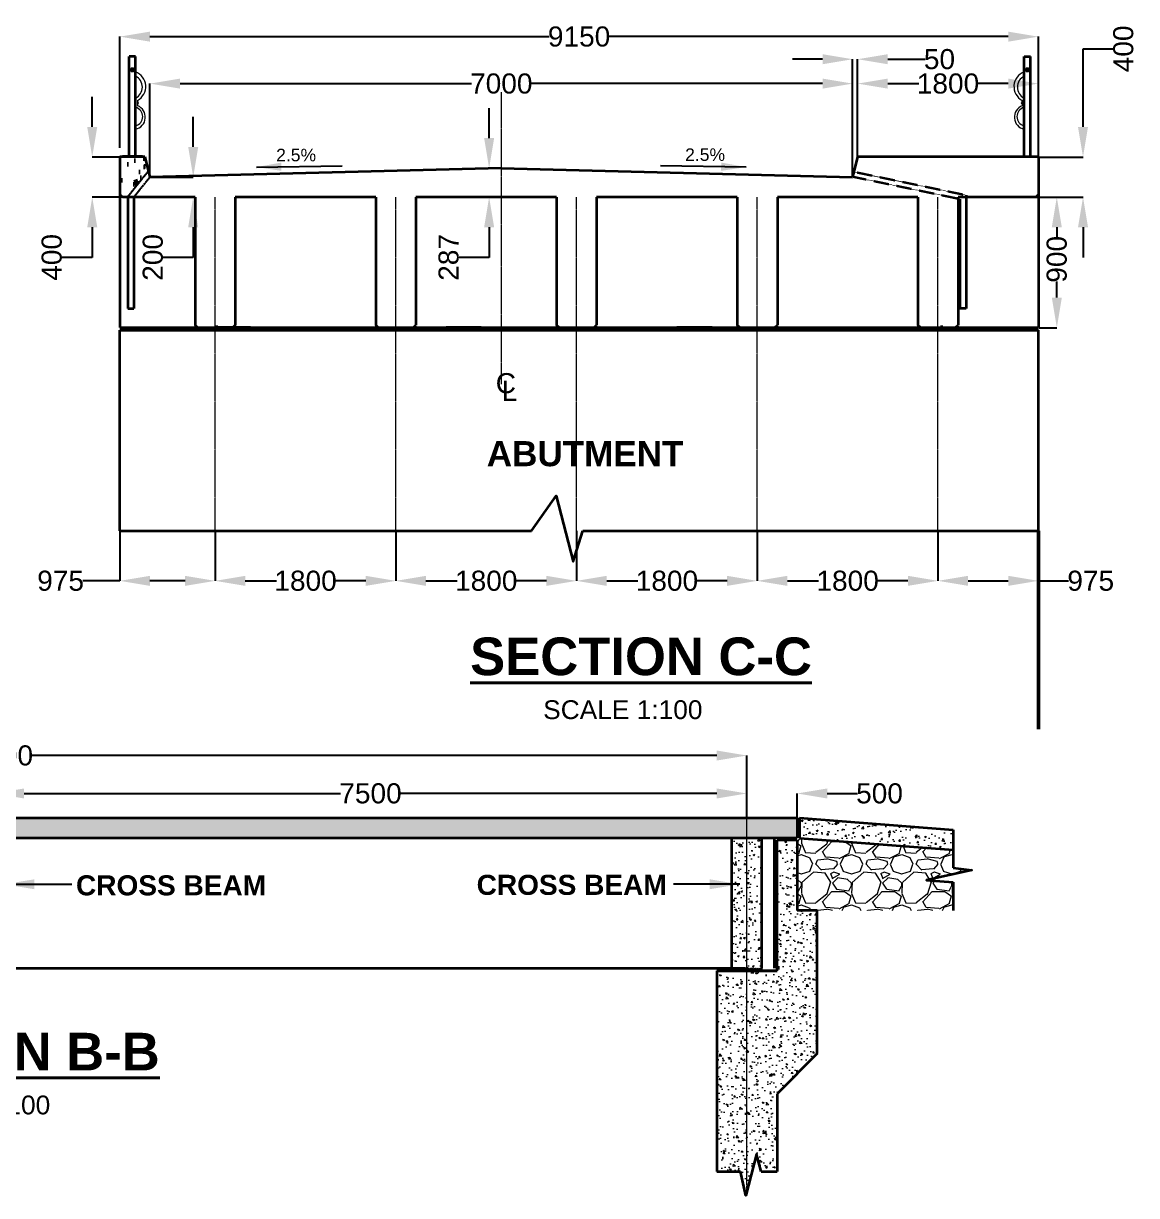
# Model space of a CAD drawing. Header units: millimetres. Extents: x -1307360 to -9241, y 140559 to 432424.
# Drawn here: x -1261156 to -1250068, y 323148 to 334824 of the extents above; entities that cross this region are included whole.
import ezdxf

# ---------------------------------------------------------------- set-up
doc = ezdxf.new("R2010")
doc.units = ezdxf.units.MM
doc.header["$MEASUREMENT"] = 0
doc.linetypes.add('CENTER2', pattern=[1.125, 0.75, -0.125, 0.125, -0.125])
doc.linetypes.add('DASHED2', pattern=[0.375, 0.25, -0.125])
for name, color, linetype, lineweight in [('BORDER', 3, 'Continuous', 60), ('centreline', 4, 'CENTER2', 15), ('dimension', 252, 'Continuous', 20), ('hatch', 9, 'Continuous', 18), ('hidden', 5, 'DASHED2', 30), ('lettering', 120, 'Continuous', 25), ('outline', 3, 'Continuous', 35), ('reinforcement', 6, 'Continuous', 50), ('titles', 2, 'Continuous', 40)]:
    doc.layers.add(name, color=color, linetype=linetype, lineweight=lineweight)
doc.styles.add('ARIAL', font='arial.ttf')
doc.dimstyles.new('Dimstyle_100', dxfattribs={"dimtxt": 250, "dimasz": 250, "dimexe": 66, "dimexo": 50, "dimgap": 50, "dimtad": 1, "dimdec": 0, "dimzin": 0, "dimdsep": 46, "dimtxsty": 'ARIAL', "dimcen": 0.09, "dimclrd": 256, "dimclre": 256, "dimclrt": 1, "dimadec": 0, "dimazin": 0, "dimtfac": 1, "dimtdec": 0, "dimtmove": 2, "dimatfit": 3, "dimfxl": 1, "dimtolj": 1, "dimtzin": 0, "dimarcsym": 0})
doc.dimstyles.get("Standard").update_dxf_attribs({"dimtxt": 0.18, "dimasz": 0.18, "dimexe": 0.18, "dimexo": 0.0625, "dimgap": 0.09, "dimtad": 0, "dimtih": 1, "dimtoh": 1, "dimdec": 4, "dimzin": 0, "dimdsep": 46, "dimtxsty": 'Standard', "dimcen": 0.09, "dimadec": 0, "dimazin": 0, "dimtfac": 1, "dimtdec": 4, "dimtofl": 0, "dimtmove": 0, "dimatfit": 3, "dimfxl": 1, "dimtolj": 1, "dimtzin": 0, "dimarcsym": 0})
pattern_1 = [(50, (-941410.2, 3446.9), (179.315046, -15.688034), [18.75, -206.25]), (355, (-941410.2, 3446.9), (-34.68783, 188.04803), [15, -165]), (100.4514, (-941395.25, 3445.59), (144.627345, 172.359886), [15.93505, -175.28553]), (46.1842, (-941410.2, 3496.9), (266.81026, -41.37975), [28.125, -309.375]), (96.6356, (-941387.96, 3493.45), (233.66568, 243.52947), [23.90257, -262.92825]), (351.1842, (-941410.2, 3496.9), (233.66549, 243.52965), [22.5, -247.5]), (21, (-941385.2, 3484.4), (149.226763, -100.654723), [18.75, -206.25]), (326, (-941385.2, 3484.4), (60.82883, 181.28751), [15, -165]), (71.4514, (-941372.76, 3476.01), (210.05566, 80.632624), [15.93505, -175.28553]), (37.5, (-941410.196, 3446.897), (3.039964, 83.2234635), [0, -163, 0, -167.5, 0, -165.625]), (7.5, (-941410.2, 3446.9), (65.767384, 98.602928), [0, -95.5, 0, -159.25, 0, -63.125]), (327.5, (-941465.946, 3446.9), (133.455609, -5.638718), [0, -62.5, 0, -195, 0, -258.75]), (317.5, (-941490.95, 3446.9), (145.796542, 25.026246), [0, -81.25, 0, -129.5, 0, -183.75])]

# ---------------------------------------------------------------- blocks, each defined once
blk = doc.blocks.new('*D156')
at = {"layer": 'Defpoints', "color": 0, "transparency": 16777216}
for p in [(-1253949, 327153), (-1261449, 326911), (-1253949, 326911)]:
    blk.add_point(p, dxfattribs=at)
at = {"layer": 'dimension', "color": 0, "lineweight": -2, "transparency": 16777216}
for p, q in [((-1261449, 326911), (-1261449, 327153)), ((-1261149, 327153), (-1257997, 327153)), ((-1254249, 327153), (-1257402, 327153)), ((-1253949, 326911), (-1253949, 327153))]:
    blk.add_line(p, q, dxfattribs=at)
at = {"layer": 'dimension', "color": 0, "transparency": 16777216}
for points in [[(-1261149, 327203), (-1261149, 327103), (-1261449, 327153)], [(-1254249, 327203), (-1254249, 327103), (-1253949, 327153)]]:
    blk.add_solid(points, dxfattribs=at)
at = {"layer": 'dimension', "color": 1, "transparency": 16777216, "insert": (-1257699, 327153), "char_height": 200, "attachment_point": 5, "style": 'ARIAL'}
blk.add_mtext('\\A1;7500', dxfattribs=at)
blk = doc.blocks.new('*D157')
at = {"layer": 'Defpoints', "color": 0, "transparency": 16777216}
for p in [(-1253449, 327153), (-1253949, 326911), (-1253449, 326911)]:
    blk.add_point(p, dxfattribs=at)
at = {"layer": 'dimension', "color": 0, "lineweight": -2, "transparency": 16777216}
for p, q in [((-1254249, 327153), (-1254549, 327153)), ((-1253949, 326911), (-1253949, 327153)), ((-1253449, 326911), (-1253449, 327153)), ((-1253149, 327153), (-1252849, 327153))]:
    blk.add_line(p, q, dxfattribs=at)
at = {"layer": 'dimension', "color": 0, "transparency": 16777216}
for points in [[(-1254249, 327203), (-1254249, 327103), (-1253949, 327153)], [(-1253149, 327203), (-1253149, 327103), (-1253449, 327153)]]:
    blk.add_solid(points, dxfattribs=at)
at = {"layer": 'dimension', "color": 1, "transparency": 16777216, "insert": (-1252628, 327153), "char_height": 200, "attachment_point": 5, "style": 'ARIAL'}
blk.add_mtext('\\A1;500', dxfattribs=at)
blk = doc.blocks.new('*D101')
at = {"layer": 'Defpoints', "color": 0, "transparency": 16777216}
for p in [(-1253949, 327531), (-1268949, 327153), (-1253949, 327153)]:
    blk.add_point(p, dxfattribs=at)
at = {"layer": 'dimension', "color": 0, "lineweight": -2, "transparency": 16777216}
for p, q in [((-1268949, 327153), (-1268949, 327531)), ((-1268649, 327531), (-1261816, 327531)), ((-1254249, 327531), (-1261082, 327531)), ((-1253949, 327153), (-1253949, 327531))]:
    blk.add_line(p, q, dxfattribs=at)
at = {"layer": 'dimension', "color": 0, "transparency": 16777216}
for points in [[(-1268649, 327581), (-1268649, 327481), (-1268949, 327531)], [(-1254249, 327581), (-1254249, 327481), (-1253949, 327531)]]:
    blk.add_solid(points, dxfattribs=at)
at = {"layer": 'dimension', "color": 1, "transparency": 16777216, "insert": (-1261449, 327531), "char_height": 200, "attachment_point": 5, "style": 'ARIAL'}
blk.add_mtext('\\A1;15000', dxfattribs=at)
blk = doc.blocks.new('*D187')
at = {"layer": 'Defpoints', "color": 0, "transparency": 16777216}
for p in [(-1260196, 334692), (-1260196, 333583), (-1251046, 333583)]:
    blk.add_point(p, dxfattribs=at)
at = {"layer": 'dimension', "color": 0, "lineweight": -2, "transparency": 16777216}
for p, q in [((-1260196, 333583), (-1260196, 334692)), ((-1259896, 334692), (-1255919, 334692)), ((-1251346, 334692), (-1255322, 334692)), ((-1251046, 333583), (-1251046, 334692))]:
    blk.add_line(p, q, dxfattribs=at)
at = {"layer": 'dimension', "color": 0, "transparency": 16777216}
for points in [[(-1259896, 334742), (-1259896, 334642), (-1260196, 334692)], [(-1251346, 334742), (-1251346, 334642), (-1251046, 334692)]]:
    blk.add_solid(points, dxfattribs=at)
at = {"layer": 'dimension', "color": 1, "transparency": 16777216, "insert": (-1255621, 334692), "char_height": 200, "attachment_point": 5, "style": 'ARIAL'}
blk.add_mtext('\\A1;9150', dxfattribs=at)
blk = doc.blocks.new('*D188')
at = {"layer": 'Defpoints', "color": 0, "transparency": 16777216}
for p in [(-1260196, 329768), (-1259246, 329768), (-1259246, 329271)]:
    blk.add_point(p, dxfattribs=at)
at = {"layer": 'dimension', "color": 0, "lineweight": -2, "transparency": 16777216}
for p, q in [((-1260196, 329768), (-1260196, 329270)), ((-1259246, 329768), (-1259246, 329270)), ((-1260196, 329271), (-1260564, 329271)), ((-1259546, 329271), (-1259896, 329271))]:
    blk.add_line(p, q, dxfattribs=at)
at = {"layer": 'dimension', "color": 0, "transparency": 16777216}
for points in [[(-1259896, 329321), (-1259896, 329221), (-1260196, 329271)], [(-1259546, 329321), (-1259546, 329221), (-1259246, 329271)]]:
    blk.add_solid(points, dxfattribs=at)
at = {"layer": 'dimension', "color": 1, "transparency": 16777216, "insert": (-1260786, 329271), "char_height": 200, "attachment_point": 5, "style": 'ARIAL'}
blk.add_mtext('\\A1;975', dxfattribs=at)
blk = doc.blocks.new('*D189')
at = {"layer": 'Defpoints', "color": 0, "transparency": 16777216}
for p in [(-1259246, 329768), (-1257446, 329768), (-1257446, 329271)]:
    blk.add_point(p, dxfattribs=at)
at = {"layer": 'dimension', "color": 0, "lineweight": -2, "transparency": 16777216}
for p, q in [((-1259246, 329768), (-1259246, 329271)), ((-1257446, 329768), (-1257446, 329271)), ((-1258946, 329271), (-1258635, 329271)), ((-1257746, 329271), (-1258057, 329271))]:
    blk.add_line(p, q, dxfattribs=at)
at = {"layer": 'dimension', "color": 0, "transparency": 16777216}
for points in [[(-1258946, 329321), (-1258946, 329221), (-1259246, 329271)], [(-1257746, 329321), (-1257746, 329221), (-1257446, 329271)]]:
    blk.add_solid(points, dxfattribs=at)
at = {"layer": 'dimension', "color": 1, "transparency": 16777216, "insert": (-1258346, 329271), "char_height": 200, "attachment_point": 5, "style": 'ARIAL'}
blk.add_mtext('\\A1;1800', dxfattribs=at)
blk = doc.blocks.new('*D190')
at = {"layer": 'Defpoints', "color": 0, "transparency": 16777216}
for p in [(-1257446, 329768), (-1255646, 329768), (-1255646, 329271)]:
    blk.add_point(p, dxfattribs=at)
at = {"layer": 'dimension', "color": 0, "lineweight": -2, "transparency": 16777216}
for p, q in [((-1257446, 329768), (-1257446, 329271)), ((-1255646, 329768), (-1255646, 329271)), ((-1257146, 329271), (-1256835, 329271)), ((-1255946, 329271), (-1256257, 329271))]:
    blk.add_line(p, q, dxfattribs=at)
at = {"layer": 'dimension', "color": 0, "transparency": 16777216}
for points in [[(-1257146, 329321), (-1257146, 329221), (-1257446, 329271)], [(-1255946, 329321), (-1255946, 329221), (-1255646, 329271)]]:
    blk.add_solid(points, dxfattribs=at)
at = {"layer": 'dimension', "color": 1, "transparency": 16777216, "insert": (-1256546, 329271), "char_height": 200, "attachment_point": 5, "style": 'ARIAL'}
blk.add_mtext('\\A1;1800', dxfattribs=at)
blk = doc.blocks.new('*D191')
at = {"layer": 'Defpoints', "color": 0, "transparency": 16777216}
for p in [(-1255646, 329768), (-1253846, 329768), (-1253846, 329271)]:
    blk.add_point(p, dxfattribs=at)
at = {"layer": 'dimension', "color": 0, "lineweight": -2, "transparency": 16777216}
for p, q in [((-1255646, 329768), (-1255646, 329271)), ((-1253846, 329768), (-1253846, 329271)), ((-1255346, 329271), (-1255035, 329271)), ((-1254146, 329271), (-1254457, 329271))]:
    blk.add_line(p, q, dxfattribs=at)
at = {"layer": 'dimension', "color": 0, "transparency": 16777216}
for points in [[(-1255346, 329321), (-1255346, 329221), (-1255646, 329271)], [(-1254146, 329321), (-1254146, 329221), (-1253846, 329271)]]:
    blk.add_solid(points, dxfattribs=at)
at = {"layer": 'dimension', "color": 1, "transparency": 16777216, "insert": (-1254746, 329271), "char_height": 200, "attachment_point": 5, "style": 'ARIAL'}
blk.add_mtext('\\A1;1800', dxfattribs=at)
blk = doc.blocks.new('*D192')
at = {"layer": 'Defpoints', "color": 0, "transparency": 16777216}
for p in [(-1252046, 329768), (-1251046, 329768), (-1251046, 329271)]:
    blk.add_point(p, dxfattribs=at)
at = {"layer": 'dimension', "color": 0, "lineweight": -2, "transparency": 16777216}
for p, q in [((-1252046, 329768), (-1252046, 329271)), ((-1251046, 329768), (-1251046, 329271)), ((-1251746, 329271), (-1251346, 329271)), ((-1251046, 329271), (-1250746, 329271))]:
    blk.add_line(p, q, dxfattribs=at)
at = {"layer": 'dimension', "color": 0, "transparency": 16777216}
for points in [[(-1251746, 329321), (-1251746, 329221), (-1252046, 329271)], [(-1251346, 329321), (-1251346, 329221), (-1251046, 329271)]]:
    blk.add_solid(points, dxfattribs=at)
at = {"layer": 'dimension', "color": 1, "transparency": 16777216, "insert": (-1250524, 329271), "char_height": 200, "attachment_point": 5, "style": 'ARIAL'}
blk.add_mtext('\\A1;975', dxfattribs=at)
blk = doc.blocks.new('*D195')
at = {"layer": 'Defpoints', "color": 0, "transparency": 16777216}
for p in [(-1251046, 333493), (-1251071, 333093), (-1250601, 333093)]:
    blk.add_point(p, dxfattribs=at)
at = {"layer": 'dimension', "color": 0, "lineweight": -2, "transparency": 16777216}
for p, q in [((-1250601, 333793), (-1250601, 334570)), ((-1250601, 334570), (-1250301, 334570)), ((-1251046, 333493), (-1250601, 333493)), ((-1251071, 333093), (-1250601, 333093)), ((-1250601, 332793), (-1250601, 332493))]:
    blk.add_line(p, q, dxfattribs=at)
at = {"layer": 'dimension', "color": 0, "transparency": 16777216}
for points in [[(-1250651, 333793), (-1250551, 333793), (-1250601, 333493)], [(-1250651, 332793), (-1250551, 332793), (-1250601, 333093)]]:
    blk.add_solid(points, dxfattribs=at)
at = {"layer": 'dimension', "color": 0, "transparency": 16777216, "insert": (-1250199, 334570), "char_height": 200, "attachment_point": 5, "rotation": 90, "style": 'ARIAL'}
blk.add_mtext('\\A1;400', dxfattribs=at)
blk = doc.blocks.new('*D196')
at = {"layer": 'Defpoints', "color": 0, "transparency": 16777216}
for p in [(-1251071, 333093), (-1251039, 331793), (-1250862, 331793)]:
    blk.add_point(p, dxfattribs=at)
at = {"layer": 'dimension', "color": 0, "lineweight": -2, "transparency": 16777216}
for p, q in [((-1251071, 333093), (-1250862, 333093)), ((-1250862, 332793), (-1250862, 332695)), ((-1250862, 332093), (-1250862, 332253)), ((-1251039, 331793), (-1250862, 331793))]:
    blk.add_line(p, q, dxfattribs=at)
at = {"layer": 'dimension', "color": 0, "transparency": 16777216}
for points in [[(-1250912, 332793), (-1250812, 332793), (-1250862, 333093)], [(-1250912, 332093), (-1250812, 332093), (-1250862, 331793)]]:
    blk.add_solid(points, dxfattribs=at)
at = {"layer": 'dimension', "color": 0, "transparency": 16777216, "insert": (-1250862, 332474), "char_height": 200, "attachment_point": 5, "rotation": 90, "style": 'ARIAL'}
blk.add_mtext('\\A1;900', dxfattribs=at)
blk = doc.blocks.new('*D197')
at = {"layer": 'Defpoints', "color": 0, "transparency": 16777216}
for p in [(-1260196, 333493), (-1260471, 333093), (-1260167, 333093)]:
    blk.add_point(p, dxfattribs=at)
at = {"layer": 'dimension', "color": 0, "lineweight": -2, "transparency": 16777216}
for p, q in [((-1260471, 333793), (-1260471, 334093)), ((-1260196, 333493), (-1260472, 333493)), ((-1260167, 333093), (-1260472, 333093)), ((-1260471, 332793), (-1260471, 332493)), ((-1260471, 332493), (-1260771, 332493))]:
    blk.add_line(p, q, dxfattribs=at)
at = {"layer": 'dimension', "color": 0, "transparency": 16777216}
for points in [[(-1260521, 333793), (-1260421, 333793), (-1260471, 333493)], [(-1260521, 332793), (-1260421, 332793), (-1260471, 333093)]]:
    blk.add_solid(points, dxfattribs=at)
at = {"layer": 'dimension', "color": 0, "transparency": 16777216, "insert": (-1260874, 332493), "char_height": 200, "attachment_point": 5, "rotation": 90, "style": 'ARIAL'}
blk.add_mtext('\\A1;400', dxfattribs=at)
blk = doc.blocks.new('*D193')
at = {"layer": 'Defpoints', "color": 0, "transparency": 16777216}
for p in [(-1252896, 334224), (-1259896, 333293), (-1252896, 333293)]:
    blk.add_point(p, dxfattribs=at)
at = {"layer": 'dimension', "color": 0, "lineweight": -2, "transparency": 16777216}
for p, q in [((-1259896, 333294), (-1259896, 334224)), ((-1259596, 334224), (-1256694, 334224)), ((-1253196, 334224), (-1256098, 334224)), ((-1252896, 333294), (-1252896, 334224))]:
    blk.add_line(p, q, dxfattribs=at)
at = {"layer": 'dimension', "color": 0, "transparency": 16777216}
for points in [[(-1259596, 334274), (-1259596, 334174), (-1259896, 334224)], [(-1253196, 334274), (-1253196, 334174), (-1252896, 334224)]]:
    blk.add_solid(points, dxfattribs=at)
at = {"layer": 'dimension', "color": 1, "transparency": 16777216, "insert": (-1256396, 334224), "char_height": 200, "attachment_point": 5, "style": 'ARIAL'}
blk.add_mtext('\\A1;7000', dxfattribs=at)
blk = doc.blocks.new('*D198')
at = {"layer": 'Defpoints', "color": 0, "transparency": 16777216}
for p in [(-1252846, 334467), (-1252846, 333493), (-1252896, 333293)]:
    blk.add_point(p, dxfattribs=at)
at = {"layer": 'dimension', "color": 0, "lineweight": -2, "transparency": 16777216}
for p, q in [((-1253196, 334467), (-1253496, 334467)), ((-1252896, 333294), (-1252896, 334467)), ((-1252846, 333494), (-1252846, 334467)), ((-1252546, 334467), (-1252174, 334467))]:
    blk.add_line(p, q, dxfattribs=at)
at = {"layer": 'dimension', "color": 0, "transparency": 16777216}
for points in [[(-1253196, 334517), (-1253196, 334417), (-1252896, 334467)], [(-1252546, 334517), (-1252546, 334417), (-1252846, 334467)]]:
    blk.add_solid(points, dxfattribs=at)
at = {"layer": 'dimension', "color": 1, "transparency": 16777216, "insert": (-1252031, 334467), "char_height": 200, "attachment_point": 5, "style": 'ARIAL'}
blk.add_mtext('\\A1;50', dxfattribs=at)
blk = doc.blocks.new('*D199')
at = {"layer": 'Defpoints', "color": 0, "transparency": 16777216}
for p in [(-1251046, 334224), (-1252846, 333493), (-1251046, 333493)]:
    blk.add_point(p, dxfattribs=at)
at = {"layer": 'dimension', "color": 0, "lineweight": -2, "transparency": 16777216}
for p, q in [((-1252846, 333494), (-1252846, 334224)), ((-1252546, 334224), (-1252235, 334224)), ((-1251346, 334224), (-1251657, 334224)), ((-1251046, 333494), (-1251046, 334224))]:
    blk.add_line(p, q, dxfattribs=at)
at = {"layer": 'dimension', "color": 0, "transparency": 16777216}
for points in [[(-1252546, 334274), (-1252546, 334174), (-1252846, 334224)], [(-1251346, 334274), (-1251346, 334174), (-1251046, 334224)]]:
    blk.add_solid(points, dxfattribs=at)
at = {"layer": 'dimension', "color": 1, "transparency": 16777216, "insert": (-1251946, 334224), "char_height": 200, "attachment_point": 5, "style": 'ARIAL'}
blk.add_mtext('\\A1;1800', dxfattribs=at)
blk = doc.blocks.new('*D200')
at = {"layer": 'Defpoints', "color": 0, "transparency": 16777216}
for p in [(-1259896, 333293), (-1259896, 333093), (-1259465, 333093)]:
    blk.add_point(p, dxfattribs=at)
at = {"layer": 'dimension', "color": 0, "lineweight": -2, "transparency": 16777216}
for p, q in [((-1259465, 333593), (-1259465, 333893)), ((-1259896, 333293), (-1259465, 333293)), ((-1259896, 333093), (-1259465, 333093)), ((-1259465, 332793), (-1259465, 332493)), ((-1259465, 332493), (-1259765, 332493))]:
    blk.add_line(p, q, dxfattribs=at)
at = {"layer": 'dimension', "color": 0, "transparency": 16777216}
for points in [[(-1259515, 333593), (-1259415, 333593), (-1259465, 333293)], [(-1259515, 332793), (-1259415, 332793), (-1259465, 333093)]]:
    blk.add_solid(points, dxfattribs=at)
at = {"layer": 'dimension', "color": 0, "transparency": 16777216, "insert": (-1259867, 332493), "char_height": 200, "attachment_point": 5, "rotation": 90, "style": 'ARIAL'}
blk.add_mtext('\\A1;200', dxfattribs=at)
blk = doc.blocks.new('*D194')
at = {"layer": 'Defpoints', "color": 0, "transparency": 16777216}
for p in [(-1256395, 333381), (-1256517, 333093), (-1256346, 333093)]:
    blk.add_point(p, dxfattribs=at)
at = {"layer": 'dimension', "color": 0, "lineweight": -2, "transparency": 16777216}
for p, q in [((-1256517, 333681), (-1256517, 333981)), ((-1256396, 333381), (-1256518, 333381)), ((-1256346, 333093), (-1256518, 333093)), ((-1256517, 332793), (-1256517, 332493)), ((-1256517, 332493), (-1256817, 332493))]:
    blk.add_line(p, q, dxfattribs=at)
at = {"layer": 'dimension', "color": 0, "transparency": 16777216}
for points in [[(-1256567, 333681), (-1256467, 333681), (-1256517, 333381)], [(-1256567, 332793), (-1256467, 332793), (-1256517, 333093)]]:
    blk.add_solid(points, dxfattribs=at)
at = {"layer": 'dimension', "color": 0, "transparency": 16777216, "insert": (-1256920, 332493), "char_height": 200, "attachment_point": 5, "rotation": 90, "style": 'ARIAL'}
blk.add_mtext('\\A1;287', dxfattribs=at)
blk = doc.blocks.new('*D201')
at = {"layer": 'Defpoints', "color": 0, "transparency": 16777216}
for p in [(-1253846, 329768), (-1252046, 329768), (-1253846, 329271)]:
    blk.add_point(p, dxfattribs=at)
at = {"layer": 'dimension', "color": 0, "lineweight": -2, "transparency": 16777216}
for p, q in [((-1253846, 329768), (-1253846, 329271)), ((-1252046, 329768), (-1252046, 329271)), ((-1253546, 329271), (-1253235, 329271)), ((-1252346, 329271), (-1252657, 329271))]:
    blk.add_line(p, q, dxfattribs=at)
at = {"layer": 'dimension', "color": 0, "transparency": 16777216}
for points in [[(-1253546, 329321), (-1253546, 329221), (-1253846, 329271)], [(-1252346, 329321), (-1252346, 329221), (-1252046, 329271)]]:
    blk.add_solid(points, dxfattribs=at)
at = {"layer": 'dimension', "color": 1, "transparency": 16777216, "insert": (-1252946, 329271), "char_height": 200, "attachment_point": 5, "style": 'ARIAL'}
blk.add_mtext('\\A1;1800', dxfattribs=at)

msp = doc.modelspace()

# ---------------------------------------------------------------- hatches: boundary and pattern name
at = {"layer": 'BORDER'}
h = msp.add_hatch(dxfattribs=at)
h.set_pattern_fill('AR-CONC', color=4, scale=100, style=0)
h.set_pattern_definition([(50, (-912894.47, 3374.8), (717.2602, -62.7521), [75, -825]), (355, (-912894.5, 3374.8), (-138.7513, 752.1921), [60, -660]), (100.4514, (-912834.7, 3369.6), (578.5094, 689.4395), [63.7402, -701.1421]), (46.1842, (-912894.5, 3574.8), (1067.241, -165.519), [112.5, -1237.5]), (96.6356, (-912805.5, 3561), (934.6627, 974.1179), [95.6103, -1051.713]), (351.1842, (-912894.5, 3574.8), (934.662, 974.1186), [90, -990]), (21, (-912794.47, 3524.8), (596.90705, -402.6189), [75, -825]), (326, (-912794.5, 3524.8), (243.3153, 725.15), [60, -660]), (71.4514, (-912744.7, 3491.25), (840.2226, 322.5305), [63.7402, -701.1421]), (37.5, (-912894.47, 3374.8), (12.15986, 332.89385), [0, -652, 0, -670, 0, -662.5]), (7.5, (-912894.47, 3374.8), (263.06954, 394.4117), [0, -382, 0, -637, 0, -252.5]), (327.5, (-913117.47, 3374.8), (533.82244, -22.55487), [0, -250, 0, -780, 0, -1035]), (317.5, (-913217.47, 3374.8), (583.18617, 100.105), [0, -325, 0, -518, 0, -735])])
h.paths.add_polyline_path([(-1259911.1, 333354.2), (-1259945.9, 333493.5), (-1260195.9, 333493.5), (-1260195.9, 333118.5), (-1260170.9, 333093.5), (-1260120.7, 333093.5)])
h.paths.add_polyline_path([(-1259659.7, 332213), (-1259659.7, 332779.1), (-1260071.9, 332779.1), (-1260071.9, 332213)], flags=9)
h = msp.add_hatch(dxfattribs=at)
h.set_pattern_fill('AR-CONC', color=4, scale=50, style=0)
h.set_pattern_definition([(50, (-912894.47, 3374.8), (358.6301, -31.37607), [37.5, -412.5]), (355, (-912894.47, 3374.8), (-69.37567, 376.09607), [30, -330]), (100.4514, (-912864.58, 3372.2), (289.2547, 344.71977), [31.8701, -350.57106]), (46.1842, (-912894.47, 3474.8), (533.62052, -82.7595), [56.25, -618.75]), (96.6356, (-912850, 3467.9), (467.33135, 487.05894), [47.80514, -525.8565]), (351.1842, (-912894.47, 3474.8), (467.331, 487.0593), [45, -495]), (21, (-912844.47, 3449.8), (298.45353, -201.30945), [37.5, -412.5]), (326, (-912844.47, 3449.8), (121.65767, 362.57502), [30, -330]), (71.4514, (-912819.6, 3433.03), (420.11131, 161.26525), [31.8701, -350.57106]), (37.5, (-912894.47, 3374.8), (6.079928, 166.446927), [0, -326, 0, -335, 0, -331.25]), (7.5, (-912894.47, 3374.8), (131.53477, 197.205856), [0, -191, 0, -318.5, 0, -126.25]), (327.5, (-913005.97, 3374.8), (266.911218, -11.277436), [0, -125, 0, -390, 0, -517.5]), (317.5, (-913055.97, 3374.8), (291.59308, 50.05249), [0, -162.5, 0, -259, 0, -367.5])])
h.paths.add_polyline_path([(-1260195.9, 333118.5), (-1260170.9, 333093.5), (-1260120.7, 333093.5), (-1259911.1, 333354.2), (-1259945.9, 333493.5), (-1260195.9, 333493.5)])
h.paths.add_polyline_path([(-1259659.7, 332213), (-1259659.7, 332779.1), (-1260071.9, 332779.1), (-1260071.9, 332213)], flags=9)
at = {"layer": 'dimension'}
for points in [[(-1260090.9, 334361.4, 1), (-1260050.9, 334361.4, 1)], [(-1251175.7, 334361.3, 1), (-1251135.7, 334361.3, 1)]]:
    msp.add_hatch(color=256, dxfattribs=at).paths.add_polyline_path(points)
at = {"layer": 'dimension', "ltscale": 100}
for points in [[(-1260019.2, 334044.5), (-1260019.2, 334020.2, 0.8010491)], [(-1251207.4, 334044.5), (-1251207.4, 334020.2, -0.8010491)]]:
    msp.add_hatch(color=256, dxfattribs=at).paths.add_polyline_path(points)
at = {"layer": 'hatch'}
h = msp.add_hatch(dxfattribs=at)
h.set_pattern_fill('AR-CONC', color=256, scale=25, style=0)
h.set_pattern_definition([(50, (-931410.2, 3446.83), (179.315046, -15.688034), [18.75, -206.25]), (355, (-931410.2, 3446.83), (-34.68783, 188.04803), [15, -165]), (100.4514, (-931395.25, 3445.53), (144.627345, 172.359886), [15.93505, -175.28553]), (46.1842, (-931410.2, 3496.83), (266.81026, -41.37975), [28.125, -309.375]), (96.6356, (-931387.96, 3493.39), (233.66568, 243.52947), [23.90257, -262.92825]), (351.1842, (-931410.2, 3496.83), (233.66549, 243.52965), [22.5, -247.5]), (21, (-931385.2, 3484.33), (149.226763, -100.654723), [18.75, -206.25]), (326, (-931385.2, 3484.33), (60.82883, 181.28751), [15, -165]), (71.4514, (-931372.76, 3475.95), (210.05566, 80.632624), [15.93505, -175.28553]), (37.5, (-931410.196, 3446.834), (3.039964, 83.2234635), [0, -163, 0, -167.5, 0, -165.625]), (7.5, (-931410.2, 3446.83), (65.767384, 98.602928), [0, -95.5, 0, -159.25, 0, -63.125]), (327.5, (-931465.946, 3446.834), (133.455609, -5.638718), [0, -62.5, 0, -195, 0, -258.75]), (317.5, (-931490.95, 3446.83), (145.796542, 25.026246), [0, -81.25, 0, -129.5, 0, -183.75])])
h.paths.add_polyline_path([(-1253449, 326911.3), (-1269448.6, 326911.3), (-1269448.6, 326711.3), (-1253449, 326711.3)])
h = msp.add_hatch(dxfattribs=at)
h.set_pattern_fill('AR-CONC', color=256, scale=25, style=0)
h.set_pattern_definition(pattern_1)
h.paths.add_polyline_path([(-1251895.1, 326590), (-1251895.1, 326790.6), (-1253424.2, 326909.4), (-1253424.2, 326708.8)])
h = msp.add_hatch(dxfattribs=at)
h.set_pattern_fill('AR-CONC', color=256, scale=25, style=0)
h.set_pattern_definition(pattern_1)
h.paths.add_polyline_path([(-1253949.2, 325411.4), (-1253799.2, 325411.4), (-1253799.2, 326711.4), (-1253949.2, 326711.4)])
h.paths.add_polyline_path([(-1253949.2, 326711.4), (-1254099.2, 326711.4), (-1254099.2, 325411.4), (-1253949.2, 325411.4)])
h = msp.add_hatch(dxfattribs=at)
h.set_pattern_fill('GRAVEL', color=256, scale=500, style=0)
h.set_pattern_definition([(228.0128, (-941050.196, 3946.897), (-3999.999116, -4500.0006708), [67.268, -6659.544]), (184.9697, (-941095.196, 3896.897), (6000.0005258, 499.9956535), [115.434, -11427.9625]), (132.5104, (-941210.196, 3886.897), (4999.9953592, -5500.004337), [81.394, -8058.016]), (267.2737, (-941405.196, 3761.897), (499.9980089, 10000.0001475), [105.119, -10406.779]), (292.8337, (-941410.196, 3656.897), (-2500.0049527, 5999.9982059), [103.0775, -10204.6865]), (357.2737, (-941370.196, 3561.897), (-10000.0001475, 499.9980089), [105.119, -10406.779]), (37.6942, (-941265.196, 3556.897), (-6500.0036728, -4999.9952026), [139.0145, -13762.4245]), (72.2553, (-941155.196, 3641.897), (3500.00538135, 10999.9981156), [131.244, -12993.1605]), (121.4296, (-941115.196, 3766.897), (-4000.0041171, 6499.9975182), [105.475, -10442.0365]), (175.2364, (-941170.196, 3856.897), (5500.000473, -499.9957663), [120.416, -5900.3815]), (222.3974, (-941290.196, 3866.897), (-6000.00367554, -5499.996041), [155.724, -15416.6875]), (138.8141, (-940910.196, 3756.897), (-3500.0014734, 2999.9986567), [53.1505, -5261.922]), (171.4692, (-940950.196, 3791.897), (6499.9991424, -1000.003955), [101.1185, -10010.7555]), (225, (-941050.2, 3806.9), (-6e-14, -500.00015), [70.7105, -636.396]), (203.1986, (-941085.196, 3866.9), (2499.999865, 1000.000663), [38.079, -3769.8075]), (291.8014, (-941120.2, 3851.9), (-499.999955, 1500.000137), [53.8515, -2638.731]), (30.9638, (-941100.2, 3801.9), (1499.999011, 1000.001242), [87.4645, -2828.0115]), (161.5651, (-941025.2, 3846.9), (1000.00022, -499.9992), [63.2455, -1517.8935]), (16.3895, (-941410.196, 3851.897), (5000.0010992, 1499.9963549), [88.6, -8771.4225]), (70.3462, (-941325.196, 3876.897), (-1999.9976237, -5500.0010678), [74.3305, -7358.704]), (293.1986, (-941025.196, 3946.9), (-1000.000663, 2499.999865), [76.1575, -3731.729]), (343.6105, (-940995.196, 3876.897), (-5000.0010992, 1499.9963549), [88.6, -8771.4225]), (339.444, (-941410.196, 3541.897), (-2500.000922, 999.997998), [85.44, -4186.562]), (294.7751, (-941330.196, 3511.897), (-2499.9960946, 5500.001711), [71.589, -7087.3215]), (66.8014, (-941020.196, 3446.9), (1000.000663, 2499.999865), [76.1575, -3731.729]), (17.354, (-940990.196, 3516.897), (-6500.0010095, -1999.9972511), [83.8155, -8297.712]), (69.444, (-941265.196, 3446.897), (-999.997998, -2500.000922), [42.72, -4229.282]), (101.3099, (-941050.2, 3446.9), (-499.998816, 2000.000376), [25.495, -2524.0145]), (165.9638, (-941055.2, 3471.9), (1500.000273, -499.99903), [103.0775, -1958.475]), (186.009, (-941155.196, 3496.897), (4999.9998755, 499.9996587), [95.525, -9456.9615]), (303.6901, (-941100.2, 3756.9), (-500.000667, 999.99978), [72.111, -1730.6645]), (353.1572, (-941060.196, 3696.897), (8499.9996827, -1000.003999), [125.897, -12463.7815]), (60.9454, (-940935.196, 3681.897), (-2000.0000136, -3500.0001923), [51.478, -5096.337]), (90, (-940910.2, 3726.9), (-500, 500), [30, -470]), (120.2564, (-941165.196, 3511.897), (1999.9974434, -3500.001228), [69.462, -6876.76]), (48.0128, (-941200.196, 3571.897), (3999.999116, 4500.0006708), [134.536, -6592.276]), (0, (-941110.2, 3671.9), (500, 500), [130, -370]), (325.3048, (-940980.196, 3671.897), (-4999.9971295, 3500.0043048), [79.057, -7826.637]), (254.0546, (-940915.196, 3626.9), (-499.999945, -2000.000063), [72.801, -3567.254]), (207.646, (-940935.196, 3556.897), (-9499.9979036, -5000.0038566), [118.5325, -11734.737]), (175.4261, (-941040.196, 3501.897), (-6500.0002792, 499.9974006), [125.3995, -12414.537])])
h.paths.add_polyline_path([(-1253449.2, 326710.8), (-1253449.2, 325986.4), (-1251895.1, 325986.4), (-1251895.1, 326270.3), (-1252159.8, 326289), (-1251707.1, 326388.2), (-1251895.1, 326411.7), (-1251895.1, 326590)])
h = msp.add_hatch(dxfattribs=at)
h.set_pattern_fill('AR-CONC', color=256, scale=25, style=0)
h.set_pattern_definition([(130, (-1601488.21, 3446.9), (-179.315046, -15.688034), [18.75, -206.25]), (185, (-1601488.21, 3446.9), (34.68783, 188.04803), [15, -165]), (79.5486, (-1601503.15, 3445.59), (-144.627345, 172.359886), [15.93505, -175.28553]), (133.8158, (-1601488.2, 3496.9), (-266.81026, -41.37975), [28.125, -309.375]), (83.3644, (-1601510.44, 3493.45), (-233.66568, 243.52947), [23.90257, -262.92825]), (188.8158, (-1601488.2, 3496.9), (-233.66549, 243.52965), [22.5, -247.5]), (159, (-1601513.21, 3484.4), (-149.226763, -100.654723), [18.75, -206.25]), (214, (-1601513.21, 3484.4), (-60.82883, 181.28751), [15, -165]), (108.5486, (-1601525.65, 3476.01), (-210.05566, 80.632624), [15.93505, -175.28553]), (142.5, (-1601488.21, 3446.897), (-3.039964, 83.2234635), [0, -163, 0, -167.5, 0, -165.625]), (172.5, (-1601488.21, 3446.9), (-65.767384, 98.602928), [0, -95.5, 0, -159.25, 0, -63.125]), (212.5, (-1601432.46, 3446.9), (-133.455609, -5.638718), [0, -62.5, 0, -195, 0, -258.75]), (222.5, (-1601407.46, 3446.9), (-145.796542, 25.026246), [0, -81.25, 0, -129.5, 0, -183.75])])
h.paths.add_polyline_path([(-1253249.2, 324561.4), (-1253649.2, 324161.4), (-1253649.2, 323388), (-1253807.4, 323388), (-1253853.5, 323558.7), (-1253949.2, 323189.7), (-1253949.2, 325386.4), (-1253649.2, 325386.4), (-1253649.2, 326686.4), (-1253449.2, 326686.4), (-1253449.2, 325986.4), (-1253249.2, 325986.4)])
h.paths.add_polyline_path([(-1253949.2, 323189.7), (-1253960.1, 323147.8), (-1254013.5, 323388), (-1254249.2, 323388), (-1254249.2, 325386.4), (-1253949.2, 325386.4)])
h = msp.add_hatch(dxfattribs=at)
h.set_pattern_fill('ANSI31', color=256, scale=50, style=0)
h.set_pattern_definition([(45, (-931672.696, -92958.358), (-4.41941738, 4.41941738), [])])
h.paths.add_polyline_path([(-1254099.2, 325386.4), (-1254099.2, 325411.4), (-1253799.2, 325411.4), (-1253799.2, 325386.4)])
at = {"layer": 'reinforcement'}
h = msp.add_hatch(dxfattribs=at)
h.set_pattern_fill('AR-CONC', color=256, scale=500, style=0)
h.set_pattern_definition([(130, (-1601488.2, 3447), (-3586.3, -313.76), [375, -4125]), (185, (-1601488.2, 3447), (693.757, 3760.96), [300, -3300]), (79.5486, (-1601787, 3420.8), (-2892.547, 3447.198), [318.7, -3505.71]), (133.8158, (-1601488, 4447), (-5336.205, -827.595), [562.5, -6187.5]), (83.3644, (-1601933, 4378), (-4673.314, 4870.59), [478.05, -5258.565]), (188.8158, (-1601488, 4447), (-4673.31, 4870.59), [450, -4950]), (159, (-1601988.2, 4197), (-2984.535, -2013.094), [375, -4125]), (214, (-1601988.2, 4197), (-1216.577, 3625.75), [300, -3300]), (108.5486, (-1602237, 4029), (-4201.113, 1612.652), [318.7, -3505.71]), (142.5, (-1601488.2, 3446.9), (-60.7993, 1664.4693), [0, -3260, 0, -3350, 0, -3312.5]), (172.5, (-1601488.2, 3446.9), (-1315.348, 1972.0586), [0, -1910, 0, -3185, 0, -1262.5]), (212.5, (-1600373.2, 3446.9), (-2669.112, -112.7744), [0, -1250, 0, -3900, 0, -5175]), (222.5, (-1599873.2, 3447), (-2915.931, 500.525), [0, -1625, 0, -2590, 0, -3675])])
h.paths.add_polyline_path([(-1253649.2, 326686.4), (-1253449.2, 326686.4), (-1253449.2, 325986.4), (-1253249.2, 325986.4), (-1253249.2, 324561.4), (-1253649.2, 324161.4), (-1253649.2, 323388), (-1253807.4, 323388), (-1253853.5, 323558.7), (-1253949.2, 323189.7), (-1253949.2, 325386.4), (-1253649.2, 325386.4)])
h.paths.add_polyline_path([(-1254249.2, 325386.4), (-1253949.2, 325386.4), (-1253949.2, 323189.7), (-1253960.1, 323147.8), (-1254013.5, 323388), (-1254249.2, 323388)])

# ---------------------------------------------------------------- linework, layer by layer
at = {"layer": 'BORDER', "color": 4}
for p, q in [((-1259245.9, 331793.5), (-1259220.9, 331793.5)), ((-1252020.9, 331793.5), (-1251995.9, 331793.5))]:
    msp.add_line(p, q, dxfattribs=at)
at = {"layer": 'centreline', "ltscale": 25}
for p, q in [((-1256395.9, 334138), (-1256395.9, 331230.8)), ((-1259245.9, 329768.5), (-1259245.9, 333093.5)), ((-1257445.9, 329768.5), (-1257445.9, 333093.5)), ((-1255645.9, 329768.5), (-1255645.9, 333093.5)), ((-1253845.9, 329768.5), (-1253845.9, 333093.5)), ((-1252045.9, 329768.5), (-1252045.9, 333093.5))]:
    msp.add_line(p, q, dxfattribs=at)
at = {"layer": 'centreline', "ltscale": 30}
for p, q in [((-1253949.2, 323189.7), (-1253949.2, 326911.4)), ((-1253949.2, 323382.4), (-1253949.2, 326911.3))]:
    msp.add_line(p, q, dxfattribs=at)
at = {"layer": 'dimension'}
for p, q in [((-1260019.2, 334057.1), (-1260019.2, 334003.4)), ((-1251207.4, 334057.1), (-1251207.4, 334003.4))]:
    msp.add_line(p, q, dxfattribs=at)
for centre in [(-1260070.9, 334361.4), (-1251155.7, 334361.3)]:
    msp.add_circle(centre, 20, dxfattribs=at)
at = {"layer": 'dimension', "ltscale": 100}
for centre, radius, start, end in [((-1260093.4, 334189.5), 121.8, 296.58552, 63.64802), ((-1260094.6, 334194.7), 156.9, 298.72615, 69.20462), ((-1251132, 334194.7), 156.9, 110.79538, 241.27385), ((-1251133.2, 334189.5), 121.8, 116.35198, 243.41448), ((-1260021.9, 334032.3), 12.5, 282.60712, 77.39288), ((-1251204.7, 334032.3), 12.5, 102.60712, 257.39288), ((-1260064.2, 333889.6), 122.4, 281.93822, 68.4145), ((-1260061.4, 333895), 94.2, 283.84627, 76.15373), ((-1251162.4, 333889.6), 122.4, 111.5855, 258.06178), ((-1251165.2, 333895), 94.2, 103.84627, 256.15373)]:
    msp.add_arc(centre, radius, start, end, dxfattribs=at)
at = {"layer": 'hatch'}
for p, q in [((-1254099.2, 325411.4), (-1254099.2, 325386.4)), ((-1253799.2, 325411.4), (-1253799.2, 325386.4))]:
    msp.add_line(p, q, dxfattribs=at)
at = {"layer": 'hidden', "ltscale": 3}
for p, q in [((-1259911.1, 333354.2), (-1260117.2, 333097.8)), ((-1252878.9, 333343.9), (-1251766.3, 333112.7)), ((-1259895.8, 333293.5), (-1260056.6, 333093.5)), ((-1252889.1, 333295), (-1251827, 333074.2))]:
    msp.add_line(p, q, dxfattribs=at)
at = {"layer": 'outline'}
for p, q in [((-1260102.9, 333499.5), (-1260102.9, 334493.6)), ((-1260038.9, 334493.5), (-1260102.9, 334493.5)), ((-1260038.9, 333499.5), (-1260038.9, 334493.6)), ((-1251187.7, 333499.5), (-1251187.7, 334493.6)), ((-1251187.7, 334493.5), (-1251123.7, 334493.5)), ((-1251123.7, 333499.5), (-1251123.7, 334493.6)), ((-1260195.9, 333493.5), (-1260195.9, 331793.5)), ((-1259945.9, 333493.5), (-1260195.9, 333493.5)), ((-1259970.9, 333499.5), (-1260170.9, 333499.5)), ((-1260170.9, 333493.5), (-1260170.9, 333499.5)), ((-1259970.9, 333493.5), (-1259970.9, 333499.5)), ((-1259945.9, 333493.5), (-1259895.9, 333293.5)), ((-1252845.9, 333493.5), (-1252895.9, 333293.5)), ((-1251045.9, 333493.5), (-1252845.9, 333493.5)), ((-1251255.7, 333493.5), (-1251255.7, 333499.5)), ((-1251255.7, 333499.5), (-1251055.7, 333499.5)), ((-1251055.7, 333493.5), (-1251055.7, 333499.5)), ((-1251045.9, 333493.5), (-1251045.9, 331793.5)), ((-1256395.9, 333381), (-1259895.9, 333293.5)), ((-1256395.9, 333381), (-1252895.9, 333293.5)), ((-1260170.9, 333093.5), (-1260195.9, 333118.5)), ((-1251766.3, 333112.7), (-1251766.3, 332093.5)), ((-1251045.9, 333118.5), (-1251070.9, 333093.5)), ((-1259445.9, 333093.5), (-1260170.9, 333093.5)), ((-1260117.2, 333097.8), (-1260117.2, 332093.5)), ((-1260056.6, 333093.5), (-1260056.6, 332093.5)), ((-1259445.9, 333093.5), (-1259445.9, 331818.5)), ((-1257645.9, 333093.5), (-1259045.9, 333093.5)), ((-1259045.9, 333093.5), (-1259045.9, 331818.5)), ((-1257645.9, 333093.5), (-1257645.9, 331818.5)), ((-1257245.9, 333093.5), (-1257245.9, 331818.5)), ((-1255845.9, 333093.5), (-1257245.9, 333093.5)), ((-1255845.9, 333093.5), (-1255845.9, 331818.5)), ((-1255445.9, 333093.5), (-1255445.9, 331818.5)), ((-1254045.9, 333093.5), (-1255445.9, 333093.5)), ((-1254045.9, 333093.5), (-1254045.9, 331818.5)), ((-1252245.9, 333093.5), (-1253645.9, 333093.5)), ((-1253645.9, 333093.5), (-1253645.9, 331818.5)), ((-1252245.9, 333093.5), (-1252245.9, 331818.5)), ((-1251070.9, 333093.5), (-1251845.9, 333093.5)), ((-1251845.9, 333093.5), (-1251845.9, 331818.5)), ((-1251827, 333074.2), (-1251827, 332093.5)), ((-1260117.2, 332093.5), (-1260117.2, 331983.4)), ((-1260056.6, 332093.5), (-1260056.6, 331983.4)), ((-1251827, 332093.5), (-1251827, 331983.4)), ((-1251766.3, 332093.5), (-1251766.3, 331983.4)), ((-1260117.2, 331983.4), (-1260056.6, 331983.4)), ((-1251766.3, 331983.4), (-1251827, 331983.4)), ((-1260195.9, 331793.5), (-1251045.9, 331793.5)), ((-1260195.9, 331768.5), (-1251045.9, 331768.5)), ((-1260195.9, 329768.5), (-1260195.9, 331768.5)), ((-1259420.9, 331793.5), (-1259445.9, 331818.5)), ((-1259395.9, 331793.5), (-1259395.9, 331768.5)), ((-1258895.9, 331793.5), (-1259245.9, 331793.5)), ((-1259245.9, 331793.5), (-1258895.9, 331793.5)), ((-1259095.9, 331793.5), (-1259095.9, 331768.5)), ((-1259045.9, 331818.5), (-1259070.9, 331793.5)), ((-1257620.9, 331793.5), (-1257645.9, 331818.5)), ((-1257595.9, 331793.5), (-1257595.9, 331768.5)), ((-1257295.9, 331793.5), (-1257295.9, 331768.5)), ((-1257270.9, 331793.5), (-1257245.9, 331818.5)), ((-1256595.9, 331793.5), (-1256945.9, 331793.5)), ((-1256945.9, 331793.5), (-1256595.9, 331793.5)), ((-1255820.9, 331793.5), (-1255845.9, 331818.5)), ((-1255795.9, 331793.5), (-1255795.9, 331768.5)), ((-1255495.9, 331793.5), (-1255495.9, 331768.5)), ((-1255470.9, 331793.5), (-1255445.9, 331818.5)), ((-1254295.9, 331793.5), (-1254645.9, 331793.5)), ((-1254645.9, 331793.5), (-1254295.9, 331793.5)), ((-1254020.9, 331793.5), (-1254045.9, 331818.5)), ((-1253995.9, 331793.5), (-1253995.9, 331768.5)), ((-1253695.9, 331793.5), (-1253695.9, 331768.5)), ((-1253670.9, 331793.5), (-1253645.9, 331818.5)), ((-1252345.9, 331793.5), (-1251995.9, 331793.5)), ((-1252345.9, 331793.5), (-1251995.9, 331793.5)), ((-1252220.9, 331793.5), (-1252245.9, 331818.5)), ((-1252195.9, 331793.5), (-1252195.9, 331768.5)), ((-1251895.9, 331793.5), (-1251895.9, 331768.5)), ((-1251870.9, 331793.5), (-1251845.9, 331818.5)), ((-1251045.9, 329768.5), (-1251045.9, 331768.5)), ((-1260195.9, 329768.5), (-1256095.3, 329768.5)), ((-1255582.9, 329768.5), (-1251045.9, 329768.5)), ((-1269449.2, 326911.3), (-1253449.2, 326911.3)), ((-1253449.2, 326911.4), (-1253449.2, 326711.3)), ((-1253424.2, 326911.4), (-1253424.2, 326711.4)), ((-1253424.2, 326909.4, -0.1), (-1251895.1, 326790.6, -9.3)), ((-1269449.2, 326711.3), (-1253449.2, 326711.3)), ((-1254099.2, 325411.4), (-1254099.2, 326711.4)), ((-1253799.2, 325411.4), (-1253799.2, 326711.4)), ((-1253674.2, 325411.4), (-1253674.2, 326711.4)), ((-1253422.4, 326708.7, -0.3), (-1251895.1, 326590, -9.4)), ((-1253449.2, 326686.4), (-1253649.2, 326686.4)), ((-1253649.2, 325386.4), (-1253649.2, 326686.4)), ((-1253649.2, 325386.4), (-1253649.2, 326686.4)), ((-1253449.2, 326686.4), (-1253649.2, 326686.4)), ((-1253449.2, 326686.4), (-1253449.2, 325986.4)), ((-1253249.2, 325986.4), (-1253449.2, 325986.4)), ((-1253249.2, 324561.4), (-1253249.2, 325986.4)), ((-1268936.7, 325411.3), (-1253961.7, 325411.3)), ((-1254361.7, 325411.3), (-1254061.7, 325411.3)), ((-1254249.2, 325386.4), (-1253649.2, 325386.4)), ((-1253649.2, 325386.4), (-1254249.2, 325386.4)), ((-1254249.2, 325386.4), (-1254249.2, 323388)), ((-1253249.2, 324561.4), (-1253649.2, 324161.4)), ((-1253649.2, 324161.4), (-1253649.2, 323388)), ((-1254249.2, 323388), (-1254013.5, 323388)), ((-1253807.4, 323388), (-1253649.2, 323388))]:
    msp.add_line(p, q, dxfattribs=at)
for points in [[(-1256095.3, 329768.5), (-1255848.7, 330117.2), (-1255680.4, 329463.8), (-1255582.9, 329768.5)], [(-1251895.1, 326411.7), (-1251707.1, 326388.2), (-1252159.8, 326289), (-1251895.1, 326270.3)], [(-1253807.4, 323388), (-1253853.5, 323558.7), (-1253960.1, 323147.8), (-1254013.5, 323388)]]:
    msp.add_lwpolyline(points, dxfattribs=at)
at = {"layer": 'outline', "elevation": -9.3}
for points in [[(-1251895.1, 326790.6), (-1251895.1, 326411.7)], [(-1251895.1, 326270.3), (-1251895.1, 325986.4)]]:
    msp.add_lwpolyline(points, dxfattribs=at)
at = {"layer": 'reinforcement'}
msp.add_line((-1251045.9, 329768.5), (-1251045.9, 327794), dxfattribs=at)

# ---------------------------------------------------------------- texts
at = {"layer": 'lettering', "attachment_point": 1, "style": 'ARIAL'}
for s, insert, char_height, width in [('2.5%', (-1258638.7, 333575.2), 125, 817.272), ('2.5%', (-1254564.6, 333579.2), 125, 817.272), ('C', (-1256451.6, 331340.3), 200, 817.272), ('L', (-1256391.9, 331263.9), 200, 933.7), ('{\\fArial|b1|i0|c0|p34;ABUTMENT}', (-1256540.5, 330662.9), 250, 2252.04), ('{\\fArial|b1|i0|c0|p34;CROSS BEAM}', (-1260632.7, 326338), 200, 2079.756), ('{\\fArial|b1|i0|c0|p34;CROSS BEAM}', (-1256641.6, 326342.9), 200, 2032.859)]:
    msp.add_mtext(s, dxfattribs=dict(at, insert=insert, char_height=char_height, width=width))
at = {"layer": 'titles', "char_height": 300, "attachment_point": 1, "style": 'ARIAL'}
for s, insert, width in [('{\\fArial|b1|i0|c0|p34;\\H1.25x;\\L\\C1;SECTION C-C\\l\\P\\fArial|b0|i0|c0|p34;\\H0.5x;          SCALE 1:100}', (-1256706.3, 328706.6), 7358.262), ('{\\fArial|b1|i0|c0|p34;\\H1.25x;\\L\\C1;SECTION B-B\\l\\P\\fArial|b0|i0|c0|p34;\\H0.5x;          SCALE 1:100}', (-1263203.6, 324769.1), 4816.584)]:
    msp.add_mtext(s, dxfattribs=dict(at, insert=insert, width=width))

# ---------------------------------------------------------------- dimensions: what is measured, and where the dimension line sits
at = {"layer": 'dimension'}
dim = msp.add_linear_dim(base=(-1260195.9, 334692.3), p1=(-1251045.9, 333583.1), p2=(-1260195.9, 333583.1), angle=180, dimstyle='Standard', override={"dimtxt": 200, "dimasz": 300, "dimgap": 0.18, "dimdec": 0, "dimtxsty": 'ARIAL', "dimclrt": 1}, dxfattribs=at)
dim.commit()
dim.dimension.update_dxf_attribs({"geometry": '*D187', "text_midpoint": (-1255620.9, 334692.3)})
for base, p1, p2, picture, middle in [((-1250601, 333093.5), (-1251045.9, 333493.5), (-1251070.9, 333093.5), '*D195', (-1250198.8, 334569.9)), ((-1259465, 333093.5), (-1259895.9, 333293.5), (-1259895.9, 333093.5), '*D200', (-1259867.2, 332493.5))]:
    dim = msp.add_linear_dim(base=base, p1=p1, p2=p2, angle=90, dimstyle='Standard', override={"dimtxt": 200, "dimasz": 300, "dimdec": 0, "dimtxsty": 'ARIAL'}, dxfattribs=at)
    dim.commit()
    dim.dimension.update_dxf_attribs({"geometry": picture, "text_midpoint": middle, "dimtype": 160, "text_rotation": 90})
for base, p1, p2, picture, middle in [((-1252845.9, 334466.6), (-1252895.9, 333293.5), (-1252845.9, 333493.5), '*D198', (-1252031.4, 334466.6)), ((-1253449.2, 327153), (-1253949.2, 326911.4), (-1253449.2, 326911.4), '*D157', (-1252628.4, 327153))]:
    dim = msp.add_linear_dim(base=base, p1=p1, p2=p2, dimstyle='Standard', override={"dimtxt": 200, "dimasz": 300, "dimgap": 0.18, "dimdec": 0, "dimtxsty": 'ARIAL', "dimclrt": 1}, dxfattribs=at)
    dim.commit()
    dim.dimension.update_dxf_attribs({"geometry": picture, "text_midpoint": middle, "dimtype": 160})
for base, p1, p2, picture, middle in [((-1252895.9, 334224), (-1259895.9, 333293.5), (-1252895.9, 333293.5), '*D193', (-1256395.9, 334224)), ((-1251045.6, 334224), (-1252845.9, 333493.5), (-1251045.6, 333493.5), '*D199', (-1251945.8, 334224)), ((-1257445.9, 329271.3), (-1259245.9, 329768.5), (-1257445.9, 329768.5), '*D189', (-1258345.9, 329271.3)), ((-1255645.9, 329271.3), (-1257445.9, 329768.5), (-1255645.9, 329768.5), '*D190', (-1256545.9, 329271.3)), ((-1253845.9, 329271.3), (-1255645.9, 329768.5), (-1253845.9, 329768.5), '*D191', (-1254745.9, 329271.3)), ((-1253845.9, 329271.3), (-1252045.9, 329768.5), (-1253845.9, 329768.5), '*D201', (-1252945.9, 329271.3)), ((-1253949.2, 327530.8), (-1268949.2, 327153), (-1253949.2, 327153), '*D101', (-1261449.2, 327530.8)), ((-1253949.2, 327153), (-1261449.2, 326911.3), (-1253949.2, 326911.3), '*D156', (-1257699.2, 327153))]:
    dim = msp.add_linear_dim(base=base, p1=p1, p2=p2, dimstyle='Standard', override={"dimtxt": 200, "dimasz": 300, "dimgap": 0.18, "dimdec": 0, "dimtxsty": 'ARIAL', "dimclrt": 1}, dxfattribs=at)
    dim.commit()
    dim.dimension.update_dxf_attribs({"geometry": picture, "text_midpoint": middle})
for base, p1, p2, picture, middle in [((-1260471.4, 333093.5), (-1260195.9, 333493.5), (-1260166.5, 333093.5), '*D197', (-1260873.6, 332493.5)), ((-1256517.4, 333093.4747), (-1256395.4447, 333380.9638), (-1256345.882, 333093.4747), '*D194', (-1256919.6046, 332493.4747))]:
    dim = msp.add_linear_dim(base=base, p1=p1, p2=p2, angle=90, dimstyle='Standard', override={"dimtxt": 200, "dimasz": 300, "dimdec": 0, "dimtxsty": 'ARIAL'}, dxfattribs=at)
    dim.commit()
    dim.dimension.update_dxf_attribs({"geometry": picture, "text_midpoint": middle, "text_rotation": 90})
dim = msp.add_linear_dim(base=(-1250861.8, 331793.5), p1=(-1251070.9, 333093.5), p2=(-1251039, 331793.5), angle=90, text='900', dimstyle='Standard', override={"dimtxt": 200, "dimasz": 300, "dimdec": 0, "dimtxsty": 'ARIAL'}, dxfattribs=at)
dim.commit()
dim.dimension.update_dxf_attribs({"geometry": '*D196', "text_midpoint": (-1250861.8, 332473.9), "dimtype": 160, "text_rotation": 90})
dim = msp.add_linear_dim(base=(-1259245.9, 329270.6), p1=(-1260195.9, 329768.5), p2=(-1259245.9, 329768.5), text='975', dimstyle='Standard', override={"dimtxt": 200, "dimasz": 300, "dimgap": 0.18, "dimdec": 0, "dimtxsty": 'ARIAL', "dimclrt": 1}, dxfattribs=at)
dim.commit()
dim.dimension.update_dxf_attribs({"geometry": '*D188', "text_midpoint": (-1260786, 329270.6), "dimtype": 160})
dim = msp.add_linear_dim(base=(-1251045.9, 329271.3), p1=(-1252045.9, 329768.5), p2=(-1251045.9, 329768.5), text='975', dimstyle='Standard', override={"dimtxt": 200, "dimasz": 300, "dimgap": 0.18, "dimdec": 0, "dimtxsty": 'ARIAL', "dimclrt": 1}, dxfattribs=at)
dim.commit()
dim.dimension.update_dxf_attribs({"geometry": '*D192', "text_midpoint": (-1250524, 329271.3)})

# ---------------------------------------------------------------- leaders
for points, override in [([(-1258836.1, 333392.5), (-1257981.8, 333406.1)], {"dimgap": 66, "dimtad": 0}), ([(-1253955.6, 333392.5), (-1254810, 333406.1)], {"dimgap": 66, "dimtad": 0}), ([(-1261347.1, 326248.7), (-1260673.3, 326248.7)], {"dimasz": 300, "dimgap": 66, "dimtad": 0}), ([(-1254019.9, 326248.8), (-1254679.9, 326248.8)], {"dimasz": 300, "dimgap": 66, "dimtad": 0})]:
    msp.add_leader(points, dimstyle='Dimstyle_100', override=override, dxfattribs=at)

doc.saveas('drawing.dxf')
